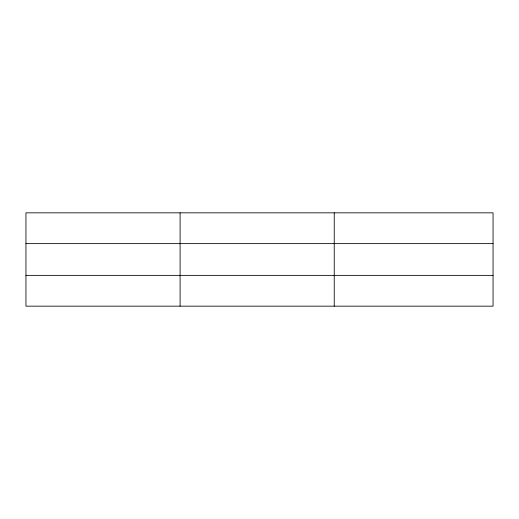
<?xml version="1.0" encoding="UTF-8"?>
<svg xmlns="http://www.w3.org/2000/svg" width="519" height="519" viewBox="0 0 519 519"><rect width="100%" height="100%" fill="white"/><g stroke="black" fill="none" stroke-linecap="round" stroke-linejoin="round"><path stroke-width="0.78" d="M180.093 212.835L180.093 306.165M334.236 212.835L334.236 306.165M493.05 243.632L493.05 212.835L25.95 212.835L25.95 306.165L493.05 306.165L493.05 243.632L25.95 243.632M25.95 275.368L493.05 275.368"/></g></svg>
